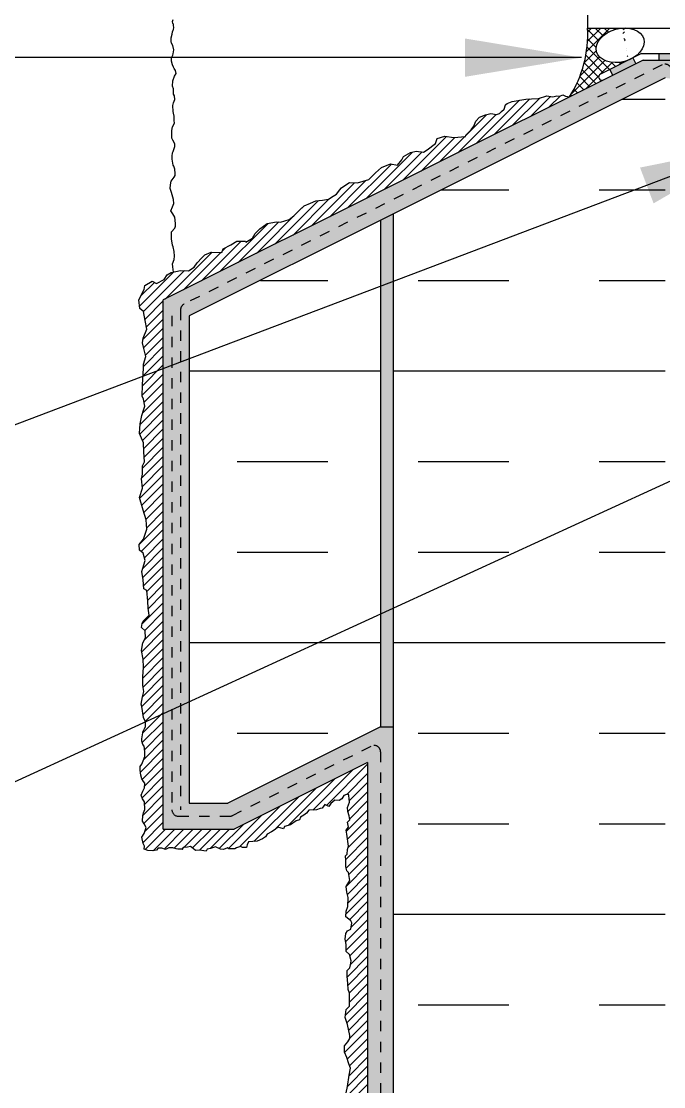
# Model space of a CAD drawing. Header units: inches. Extents: x 2782.2 to 2834.6, y 334.8 to 415.
# Drawn here: x 2799.04 to 2805.25, y 365.75 to 376.05 of the extents above; entities that cross this region are included whole.
import ezdxf

# ---------------------------------------------------------------- set-up
doc = ezdxf.new("R2010")
doc.units = ezdxf.units.IN
doc.header["$LTSCALE"] = 0.5
doc.header["$MEASUREMENT"] = 0
doc.linetypes.add('DASHED2', pattern=[0.375, 0.25, -0.125])
for name, color, linetype in [('HATCH', 12, 'CONTINUOUS'), ('LINE18', 9, 'CONTINUOUS'), ('line25', 2, 'CONTINUOUS'), ('LINE50', 5, 'CONTINUOUS'), ('LINE9', 9, 'CONTINUOUS'), ('TEXT', 4, 'CONTINUOUS')]:
    doc.layers.add(name, color=color, linetype=linetype)
doc.styles.add('DIM', font='romans.shx', dxfattribs={"width": 0.7})
doc.dimstyles.new('ext_12', dxfattribs={"dimscale": 12, "dimtxt": 0.09375, "dimasz": 0.09375, "dimexe": 0.09375, "dimexo": 0.0625, "dimgap": 0.0625, "dimtad": 1, "dimdec": 1, "dimzin": 3, "dimdsep": 46, "dimlunit": 4, "dimtxsty": 'DIM', "dimcen": 0.09, "dimdle": 0.09375, "dimclrt": 4, "dimadec": 0, "dimazin": 0, "dimtfac": 1, "dimtdec": 1, "dimtmove": 2, "dimatfit": 3, "dimfxl": 1, "dimfrac": 2, "dimtolj": 1, "dimtzin": 0, "dimarcsym": 0})
pattern_1 = [(0, (85.12762333892897, -147.0838724820486), (0, 2.625), []), (0, (85.12762333892897, -146.2088724820486), (0, 2.625), [0.875, -0.875]), (0, (85.12762333892897, -145.3338724820486), (0, 2.625), [0.875, -0.875])]

msp = doc.modelspace()

# ---------------------------------------------------------------- hatches: boundary and pattern name
at = {"layer": 'HATCH'}
h = msp.add_hatch(color=7, dxfattribs=at)
h.dxf.hatch_style = 1
h.paths.add_polyline_path([(2810.546798137371, 376.0454871979209), (2810.328048234991, 376.0454871758758), (2810.328048234991, 375.9829871003741), (2810.54679813737, 375.9829870026795, 1)])
h.paths.add_polyline_path([(2810.078048234991, 376.0454871003002), (2809.828048234991, 376.0454871003002), (2809.828048234991, 375.9829871003832), (2810.078048234991, 375.9829871003786)])
h.paths.add_polyline_path([(2809.578126248248, 376.0454871003002, 0.4142135623965369), (2809.515626248243, 375.9829871003002), (2809.515626248244, 375.9808581955934), (2809.515626248243, 375.8715749617355), (2809.578126248245, 375.8715749617355)])
h.paths.add_polyline_path([(2808.953148054103, 375.7341107857957), (2808.703148054103, 375.7341107857957), (2808.703148054103, 375.6716107857617), (2808.953148054103, 375.6716107857613)])
h.paths.add_polyline_path([(2808.453148054103, 375.7341107857957), (2808.203148054103, 375.7341107857957), (2808.203148054103, 375.6716107857625), (2808.453148054103, 375.671610785762)])
h.paths.add_polyline_path([(2807.953148054103, 375.7341107857957), (2807.703148054103, 375.7341107857957), (2807.703148054103, 375.6716107857632), (2807.953148054103, 375.6716107857628)])
h.paths.add_polyline_path([(2807.453148054103, 375.7341107857957), (2807.203148054103, 375.7341107857956), (2807.203148054103, 375.6716107857638), (2807.453148054103, 375.6716107857635)])
h.paths.add_polyline_path([(2806.953148054103, 375.7341107857956), (2806.703148054103, 375.7341107857956), (2806.703148054103, 375.6716107857645), (2806.953148054103, 375.6716107857642)])
h.paths.add_polyline_path([(2806.453148054103, 375.7341107857956), (2806.203148054103, 375.7341107857956), (2806.203148054103, 375.6716107857653), (2806.453148054103, 375.6716107857649)])
h.paths.add_polyline_path([(2805.953148054103, 375.7341107857956), (2805.703148054103, 375.7341107857956), (2805.703148054103, 375.671610785766), (2805.953148054103, 375.6716107857657)])
h.paths.add_polyline_path([(2805.453148054103, 375.7341107857956), (2805.203148054103, 375.7341107857956), (2805.203148054103, 375.6716107857667), (2805.453148054103, 375.6716107857663)])
edge = h.paths.add_edge_path()
edge.add_line((2804.981098903821, 375.6359762448992), (2804.953289563931, 375.6915949246803))
edge.add_ellipse((2804.831366506643, 375.813981567679), major_axis=(0.2280940251927188, 0.06169655003302232), ratio=0.6811287563632663, start_angle=-79.3965143778554, end_angle=-68.7247198823319, ccw=False)
edge.add_line((2804.914644061207, 375.6726259478888), (2804.729541256353, 375.5800745454617))
edge.add_line((2804.729541256353, 375.5800745454617), (2804.757492106071, 375.5241728460242))
edge.add_line((2804.757492106071, 375.5241728460242), (2804.981098903821, 375.6359762448992))
h.paths.add_polyline_path([(2809.203148054103, 375.7341107857957), (2809.453126248243, 375.7341107857957), (2809.453126248243, 375.6716107857957), (2809.203148054103, 375.6716107857957)])
h = msp.add_hatch(dxfattribs=at)
h.set_pattern_fill('ANSI37', color=256, scale=0.5)
h.set_pattern_definition([(45, (85.12762333892897, -147.0838724820486), (-0.04419417382415922, 0.04419417382415922), []), (135, (85.12762333892897, -147.0838724820486), (-0.04419417382415922, -0.04419417382415922), [])])
edge = h.paths.add_edge_path()
edge.add_ellipse((2804.831366506643, 375.813981567679), major_axis=(0.2280940251927188, 0.06169655003302232), ratio=0.6811287563632663, start_angle=70.67539716155972, end_angle=280.6034856221446, ccw=False)
edge.add_line((2804.867191639753, 375.981006341248), (2804.515626248241, 375.981006341248))
edge.add_arc((2803.405880383376, 375.9171861864066), 1.111579460384658, -32.753816658798996, 3.291386322241692, ccw=False)
edge.add_line((2804.340722016535, 375.3157878012562), (2804.668698167197, 375.4797758765872))
edge.add_arc((2804.654083533675, 375.5074071219743), 0.03125817068615812, 117.8751214006042, 297.87512140134095, ccw=False)
edge.add_line((2804.639468900152, 375.5350383673615), (2804.914644061206, 375.6726259478886))
h.paths.add_polyline_path([(2804.612132536623, 375.7297247772898), (2804.612242990609, 375.7295326608443), (2804.608366911827, 375.7376490604323)])
h = msp.add_hatch(dxfattribs=at)
h.set_pattern_fill('AR-SAND', color=256, scale=0.05)
h.set_pattern_definition([(37.50000000000001, (85.12762333892897, -147.0838724820486), (-0.003149667905480408, 0.09634118845065794), [0, -0.07600000000000001, 0, -0.085, 0, -0.08125]), (7.499999999999999, (85.12762333892897, -147.0838724820486), (0.08848883526338636, 0.141107303261487), [0, -0.041, 0, -0.0685, 0, -0.02625]), (327.5, (85.06612333892917, -147.0838724820486), (0.1557070930875748, 0.0002829526768482471), [0, -0.025, 0, -0.09000000000000001, 0, -0.1175]), (317.5, (85.06612333892917, -147.0838724820486), (0.1503063302286147, 0.04388377824671247), [0, -0.0125, 0, -0.059, 0, -0.0675])])
h.paths.add_polyline_path([(2802.640659898565, 369.2280177533563), (2802.51566245313, 369.2280177533563), (2801.040657164291, 368.4905151089368), (2800.665657164291, 368.4905151089368), (2800.665657164291, 373.1987468779463), (2802.640659898565, 374.1862482450832), (2805.265659898565, 375.4987482450832), (2805.390659898564, 375.4829871003), (2805.390659898564, 375.6716107857665), (2805.052367985557, 375.6716107857669), (2800.415657164291, 373.3532553751338), (2800.415657164291, 368.2405151089368), (2801.099674158665, 368.2405151089368), (2802.390662633067, 368.8860093461374), (2802.390662633067, 357.7532429870645), (2802.640659898565, 357.7532429870645)])
h.paths.add_polyline_path([(2802.640659898565, 374.1862482450832), (2802.515657164291, 374.1237468779465), (2802.51566245313, 369.2280177533563), (2802.640659898565, 369.2280177533563)], flags=17)
h = msp.add_hatch(dxfattribs=at)
h.set_pattern_fill('INSUL', color=256, scale=7)
h.set_pattern_definition(pattern_1)
h.paths.add_polyline_path([(2805.265659898565, 375.4987482450832), (2802.640659898565, 374.1862482450832), (2802.640659898565, 357.7532429870645), (2803.078159898565, 357.7532429870645), (2803.078159898565, 358.2532429870645), (2804.578159898565, 358.2532429870645), (2804.578159898565, 357.7532429870645), (2805.265659898565, 357.7532429870645)])
h.paths.add_polyline_path([(2813.890659898564, 374.1079871003004), (2811.265659898564, 374.1079871003004), (2811.265659898565, 357.7532429870645), (2811.953159898565, 357.7532429870645), (2811.953159898565, 358.2532429870645), (2813.453159898565, 358.2532429870645), (2813.453159898565, 357.7532429870645), (2813.890659898565, 357.7532429870645)])
h = msp.add_hatch(dxfattribs=at)
h.set_pattern_fill('ANSI31', color=256, scale=0.5)
h.set_pattern_definition([(45, (85.12762333892897, -147.0838724820486), (-0.04419417382415922, 0.04419417382415922), [])])
h.paths.add_polyline_path([(2803.97511694726, 375.2952186183173), (2803.919697335383, 375.2950636249301), (2803.788415312118, 375.2723615712778), (2803.737991018203, 375.2512907369196), (2803.721543103542, 375.237833866605), (2803.70958036128, 375.1974618779419), (2803.66690596032, 375.1547899709725), (2803.636311132773, 375.1451285329364), (2803.582480162112, 375.1541002390526), (2803.528649876211, 375.1406426798784), (2803.471828562365, 375.11970961742), (2803.435941020338, 375.0823279678424), (2803.416502762491, 375.0329849619226), (2803.389586934782, 374.9970988263173), (2803.340242506039, 374.9462609952844), (2803.337252162853, 374.9342989500827), (2803.222114021188, 374.922336904881), (2803.136882050419, 374.9357937751957), (2803.062117307938, 374.9118703736518), (2803.047164222491, 374.864022192845), (2802.966418793639, 374.8027171417235), (2802.931158490989, 374.7827953250097), (2802.860879605667, 374.7917670311259), (2802.805553805794, 374.7768146468387), (2802.736770434445, 374.7409285112336), (2802.720321835024, 374.706537889601), (2802.679949120598, 374.657194883681), (2802.612660578463, 374.6676614149102), (2802.52593377848, 374.6317752793051), (2802.466122121448, 374.5809367594128), (2802.390659898565, 374.5036809371829), (2802.390659898565, 374.5128778731216), (2802.292667836723, 374.4837462615454), (2802.216407580271, 374.4882321146036), (2802.17824115981, 374.4653447577463), (2802.137868445384, 374.4369348142849), (2802.118429502778, 374.414506237854), (2802.092485184484, 374.3755915852332), (2802.057122331773, 374.3546960118455), (2802.012263075429, 374.3262867572433), (2801.955442446343, 374.3173150511271), (2801.888153904207, 374.3113343729561), (2801.837313961491, 374.2889051076654), (2801.776006790487, 374.2619906781769), (2801.722175819827, 374.2111528471436), (2801.67582173427, 374.1677905193952), (2801.630963162685, 374.1304095586769), (2801.548721535102, 374.104989954301), (2801.509844334649, 374.1094758073592), (2801.418630992748, 374.0915330839863), (2801.349110820559, 374.0402323393699), (2801.304252248975, 373.9953751865083), (2801.277336421265, 373.9505180336465), (2801.213038907075, 373.9116415589557), (2801.208553049916, 373.9206132650719), (2801.127806936305, 373.9221080901849), (2801.067995279273, 373.8847271294668), (2800.994726050766, 373.8473461687487), (2800.979772965318, 373.8129548582566), (2800.879587909101, 373.8159458862016), (2800.816785908883, 373.7905262818257), (2800.788375251959, 373.760621513251), (2800.742021166403, 373.7112785073313), (2800.71361050948, 373.6694116935552), (2800.659779538819, 373.6350210719226), (2800.582024453153, 373.6395069249805), (2800.490175654767, 373.617912557403), (2800.454288797499, 373.5954839809721), (2800.42288779739, 373.5521216532235), (2800.351113398096, 373.5132458673921), (2800.307749655725, 373.5341789298506), (2800.237470770404, 373.4923121160745), (2800.231490084032, 373.4534356413836), (2800.180649456558, 373.354749629544), (2800.188126341661, 373.2725108271046), (2800.225508712901, 373.2411105445575), (2800.241956627562, 373.1558814030326), (2800.255414199038, 373.0706522615075), (2800.221022855742, 372.9839282948695), (2800.215041484611, 372.9390711420077), (2800.227003542114, 372.8837467690572), (2800.24644248472, 372.8059938196758), (2800.225508712901, 372.7342222373251), (2800.224013198928, 372.693850248662), (2800.213638413124, 372.5344950030184), (2800.210648069938, 372.4223514320043), (2800.225601155385, 372.393941488543), (2800.237563212888, 372.3281505843632), (2800.224105641413, 372.2892747985321), (2800.209152555965, 372.2369407646671), (2800.192704641304, 372.1576929901727), (2800.1852277562, 372.0619973174186), (2800.224105641413, 371.9737771479485), (2800.228591498571, 371.8855576673379), (2800.233141723089, 371.7904179041997), (2800.213702780483, 371.7500459155364), (2800.215198294456, 371.6707981410419), (2800.20622589538, 371.6259409881803), (2800.215198294456, 371.5347304796247), (2800.18529212356, 371.4435206599286), (2800.219684151614, 371.3209105576854), (2800.251085151723, 371.2297007379892), (2800.255571008882, 371.1384902294338), (2800.22269846137, 371.0419879022062), (2800.182325746944, 370.9896538683412), (2800.186811604103, 370.9358250093634), (2800.221202947398, 370.9059202407888), (2800.23914706079, 370.8371389975235), (2800.227184318529, 370.7952721837474), (2800.209240889895, 370.7309761046807), (2800.221202947398, 370.6502328162138), (2800.227184318529, 370.5620133356032), (2800.257090489424, 370.547060951316), (2800.266062203741, 370.4423935724457), (2800.269052546927, 370.3751078431529), (2800.279519775217, 370.3078214250007), (2800.221255673852, 370.2516593988995), (2800.212955708256, 370.2282567751369), (2800.203621071592, 370.1882519485868), (2800.239199102486, 370.1574592401179), (2800.242189445671, 370.0886779968527), (2800.216769131934, 370.0408298160459), (2800.206302588404, 369.9675627197224), (2800.219760159879, 369.8823335781975), (2800.22574153101, 369.8045813176756), (2800.216769131934, 369.711875984007), (2800.216769131934, 369.6296371815675), (2800.227236360223, 369.5698269555591), (2800.213778788748, 369.5189891245262), (2800.201816731245, 369.4487123672885), (2800.207797417617, 369.4262837908576), (2800.225825756385, 369.318742490157), (2800.242060710952, 369.2786350235416), (2800.246114869431, 369.2137728975484), (2800.229693276036, 369.2074785927235), (2800.218233831745, 369.1797850631409), (2800.21632403849, 369.1702360927646), (2800.207728941703, 369.1129395150682), (2800.207728941703, 369.0919306780651), (2800.219189070752, 369.0575531447629), (2800.229693276036, 369.042274241073), (2800.234468101553, 369.0212654040698), (2800.241381429928, 368.9538697628824), (2800.221098864008, 368.9018977634888), (2800.206774387455, 368.8684749894525), (2800.190539432888, 368.8465113931835), (2800.190539432888, 368.811178411756), (2800.200089768682, 368.76247673403), (2800.20866774649, 368.7265286010698), (2800.225857255306, 368.6997905196127), (2800.238271938603, 368.6835561677975), (2800.235406906341, 368.6405844233849), (2800.219172636533, 368.6071616493485), (2800.201983127718, 368.5689637012644), (2800.214397811015, 368.5336307198371), (2800.234451667334, 368.5030729124572), (2800.236362145348, 368.4295426718055), (2800.223947462051, 368.3989841755662), (2800.216307604271, 368.3712913348432), (2800.215364690928, 368.3164670738892), (2800.229689167481, 368.2916385109635), (2800.24878915431, 368.2572602888018), (2800.231599645495, 368.1970994333084), (2800.209635311162, 368.1646314185376), (2800.22204999446, 368.1035151149189), (2800.234464677757, 368.075822274196), (2800.230644406488, 368.0481287446133), (2800.265023424118, 368.0357148075803), (2800.312771679294, 368.0299848742669), (2800.34906049018, 368.0366695668462), (2800.366249998995, 368.056722955724), (2800.400629016625, 368.056722955724), (2800.436917827511, 368.0423995001596), (2800.468432497638, 368.0614981297718), (2800.507585656027, 368.0614981297718), (2800.541010119409, 368.0490835038792), (2800.55628915021, 368.0462192260819), (2800.59830802562, 368.0462192260819), (2800.607857676655, 368.0634076483033), (2800.648921313058, 368.0672273742258), (2800.679779299166, 368.0720108145873), (2800.703653426753, 368.0548217035065), (2800.726572315334, 368.0357230738942), (2800.766681397489, 368.0385873516915), (2800.830664607232, 368.0290383813152), (2800.841168812515, 368.046227492396), (2800.871728243636, 368.0538669442409), (2800.921386292066, 368.0691458479306), (2800.968179992994, 368.0471822516616), (2800.998267625063, 368.0452527562048), (2801.035511674956, 368.0614871080198), (2801.048880912502, 368.0519374487839), (2801.106179503472, 368.0519374487839), (2801.124323566535, 368.060532348754), (2801.16061306218, 368.0729462857872), (2801.17971236425, 368.0624418672857), (2801.218866207398, 368.0643520746765), (2801.231560372592, 368.1172459786151), (2801.279984384879, 368.1216479635133), (2801.322957814537, 368.1235581709044), (2801.374831058802, 368.1475291037538), (2801.403480011908, 368.1675824926318), (2801.418759727468, 368.1933658148231), (2801.459823363871, 368.2143746518265), (2801.49802265277, 368.2372930073612), (2801.521896780358, 368.2583018443644), (2801.576329654307, 368.2449324592061), (2801.587789783357, 368.2659412962095), (2801.646042928575, 368.2831304072903), (2801.700816127819, 368.3215260580506), (2801.731375558939, 368.3301209580208), (2801.742835003229, 368.355904280212), (2801.774348988597, 368.3750029098245), (2801.800133594199, 368.3941015394367), (2801.821142689525, 368.4237045875506), (2801.897540582566, 368.4256147949417), (2801.95808688054, 368.4523566155036), (2801.97709863906, 368.4772172600184), (2802.015297243201, 368.4609829082034), (2802.035351784279, 368.4877209896607), (2802.074505627426, 368.5201890044312), (2802.115569263829, 368.5182794858998), (2802.141353184673, 368.5335583895895), (2802.16140772575, 368.5650716450945), (2802.201516807905, 368.5822600673158), (2802.210111219933, 368.5641161969692), (2802.213930806444, 368.5001356155532), (2802.196741982388, 368.4504784897018), (2802.197696536636, 368.4122812304771), (2802.212976252195, 368.3683540379392), (2802.219660870968, 368.3311115379803), (2802.19578674338, 368.3072377343204), (2802.206291633423, 368.2585360565942), (2802.18432729909, 368.2317972862776), (2802.189102124607, 368.1907350603962), (2802.206291633423, 368.0751871457377), (2802.19578674338, 368.044629338358), (2802.192946362447, 367.9980672582361), (2802.177667331646, 367.9827876656867), (2802.179577124902, 367.9369509546171), (2802.178621885895, 367.8777448583893), (2802.189126775937, 367.8385921510395), (2802.206316284752, 367.8214030399587), (2802.219685522298, 367.7440530733844), (2802.183396711412, 367.686756495688), (2802.189126775937, 367.6313701253827), (2802.202496013482, 367.5788487217341), (2802.200586220227, 367.4938586144552), (2802.181486918157, 367.4470671441198), (2802.180526201077, 367.3930522930772), (2802.225291375321, 367.3575494995359), (2802.23686886828, 367.336711163506), (2802.227319217245, 367.2746401006215), (2802.196760470884, 367.2584057488065), (2802.180526201077, 367.2316676673494), (2802.172886343296, 367.1762812970438), (2802.18339054858, 367.1266241711925), (2802.184345787587, 367.0578684157286), (2802.215859772955, 367.0292201268804), (2802.230184249508, 366.969059271387), (2802.224430670339, 366.9073614050606), (2802.191061220521, 366.873991838496), (2802.193926252784, 366.8195609163157), (2802.200610871556, 366.7479401941954), (2802.203475903819, 366.6915990646243), (2802.214935348109, 366.6543558758059), (2802.214935348109, 366.5865555684674), (2802.213980109102, 366.5292589907712), (2802.183421362741, 366.4996559426571), (2802.172362502551, 366.421001965051), (2802.195772363439, 366.3535295548342), (2802.223480148482, 366.2264019683641), (2802.199880233549, 366.1859472601928), (2802.168208753577, 366.1460140750304), (2802.165454652297, 366.0868038456457), (2802.188864513184, 366.0344780780948), (2802.209519588032, 365.9725137884326), (2802.224667145077, 365.9312042619912), (2802.210896638672, 365.8623548216354), (2802.197126132268, 365.753572884977), (2802.183356310622, 365.6943626555923), (2802.194372030987, 365.6144969741271), (2802.20263433483, 365.567679327131), (2802.213650739954, 365.4891913646642), (2802.213650739954, 365.4079493419198), (2802.208142537392, 365.3583776346462), (2802.188864513184, 365.3101829575113), (2802.17647105742, 365.2702504612085), (2802.173716956139, 365.2248098443512), (2802.173706684752, 365.1551082847951), (2802.181968303836, 365.1124217282151), (2802.179214887314, 365.0807507238848), (2802.187476506398, 365.0504567496934), (2802.197115860881, 365.0298019864725), (2802.220525721768, 365.0063931629744), (2802.22603392433, 364.9554451144217), (2802.215017519206, 364.9072504372868), (2802.216394569847, 364.859055760152), (2802.228011877902, 364.77967490941), (2802.199944600909, 364.7110666962433), (2802.202698017431, 364.6614949889698), (2802.179288841302, 364.6188084323896), (2802.179288841302, 364.5568441427275), (2802.206829169352, 364.4783561802605), (2802.227484928958, 364.4342925935417), (2802.246763637925, 364.3764587054361), (2802.191682297066, 364.3062322349418), (2802.183419993223, 364.247022005557), (2802.176534740021, 364.1740414747853), (2802.205452118711, 364.1341089784825), (2802.209583270633, 364.0914224219023), (2802.198578506414, 364.0494040590364), (2802.176545696167, 364.0136026531496), (2802.175168645527, 363.9722924378486), (2802.210971962179, 363.9309829114072), (2802.2137253787, 363.8690186217449), (2802.191693253212, 363.8222009747488), (2802.176545696167, 363.7478441026979), (2802.198578506414, 363.7092879476743), (2802.206840810257, 363.6555858388442), (2802.199955557055, 363.5826053080726), (2802.190316202572, 363.5426728117697), (2802.202709658336, 363.4696922809981), (2802.221987682543, 363.4407753369453), (2802.222039039479, 363.3622226216855), (2802.197697221395, 363.3268186877297), (2802.18663356789, 363.2903077565589), (2802.165611462141, 363.2626479810919), (2802.193271623041, 363.1973709660986), (2802.202123504508, 363.1531151875795), (2802.206549102862, 363.1044341756383), (2802.213187158012, 363.0502216219193), (2802.205442532083, 362.9949020709853), (2802.196591335376, 362.9561785231035), (2802.196589281099, 362.9135966731672), (2802.184419056815, 362.8903628199819), (2802.197695851877, 362.8549581971667), (2802.235926884857, 362.8167283271575), (2802.214292359272, 362.7575961732842), (2802.187738084391, 362.7321490145283), (2802.194376824301, 362.708915161343), (2802.197695851877, 362.666871999535), (2802.181099344481, 362.6325743739347), (2802.182205915259, 362.5849996703491), (2802.194376824301, 362.5540209698154), (2802.207653619362, 362.5230415804223), (2802.219814941776, 362.4672694487975), (2802.226452996927, 362.4318648259821), (2802.215389343422, 362.3876090474631), (2802.188835068541, 362.3477791912257), (2802.188835068541, 362.2946729458623), (2802.20985717429, 362.272544712173), (2802.206537461956, 362.2116936194613), (2802.196579694471, 362.1685441492978), (2802.188835068541, 362.1386717571198), (2802.193260666895, 362.0656505836376), (2802.202111863602, 362.0025861853554), (2802.218708370998, 361.990416104585), (2802.218708370998, 361.9007989280507), (2802.191047525338, 361.8598620745983), (2802.193939429857, 361.7944203205892), (2802.186689033381, 361.7617939697292), (2802.208049301042, 361.7141445461075), (2802.219882048172, 361.6954106463804), (2802.206604568352, 361.6400910954464), (2802.206604568352, 361.6290273230315), (2802.193327773291, 361.613537628335), (2802.190008745716, 361.5770266971642), (2802.188902174938, 361.5482606133417), (2802.187795604159, 361.5117503710304), (2802.182263435027, 361.4896221373411), (2802.190008745716, 361.4442600504664), (2802.20107239922, 361.3911538051031), (2802.20771113913, 361.3513239488656), (2802.217668906616, 361.3137067093393), (2802.231151980588, 361.2912352932183), (2802.222094504969, 361.2019612991158), (2802.215456449819, 361.1698762902267), (2802.209924280687, 361.152173978819), (2802.204392111555, 361.1267268200632), (2802.204392111555, 361.0825458566818), (2802.185582462603, 361.0348970268179), (2802.190008745716, 360.9873223232321), (2802.187795604159, 360.9519177004169), (2802.191114631735, 360.9143004608906), (2802.203285540777, 360.8811091436459), (2802.20771113913, 360.8390659818379), (2802.205556202101, 360.7982662114258), (2802.208875229677, 360.7683938192477), (2802.217026258705, 360.7227501880964), (2802.202236489767, 360.6876277984173), (2802.191172836262, 360.6433720198982), (2802.184534096352, 360.6123933193647), (2802.184534096352, 360.5780950049049), (2802.198917462191, 360.5548611517195), (2802.214407398808, 360.5327336068898), (2802.209981800455, 360.5050738314229), (2802.208875229677, 360.4729881336742), (2802.208875229677, 360.4541802027705), (2802.191684970755, 360.4083420887998), (2802.195598434615, 360.3877968794216), (2802.195598434615, 360.3324773284876), (2802.194491863837, 360.271626235776), (2802.181215068777, 360.2129870709159), (2802.213504138769, 360.1668617792878), (2802.221419087437, 360.0863017689122), (2802.198991416179, 360.0674165927085), (2802.195672388603, 360.0452883590193), (2802.191246790249, 360.0054585027819), (2802.205825296968, 359.9726572982705), (2802.198991416179, 359.9125217123215), (2802.183501479562, 359.8726918560841), (2802.18460805034, 359.826223460854), (2802.203417699292, 359.7819683711944), (2802.216694494353, 359.7410322066015), (2802.217801065131, 359.6934575030157), (2802.220013521928, 359.6171167156076), (2802.213450790283, 359.5934406146238), (2802.202387136778, 359.5613556057346), (2802.189109656958, 359.5281635996304), (2802.191322798515, 359.4883337433931), (2802.216882767073, 359.4499955260353), (2802.205706164354, 359.3843331805178), (2802.192429369293, 359.3489285577025), (2802.193535255312, 359.3079923931096), (2802.203493022797, 359.2725877702944), (2802.21566393184, 359.2228004499976), (2802.217877073396, 359.1475659709449), (2802.223472925128, 359.1249658684987), (2802.186960882761, 359.0818163983352), (2802.180322142851, 359.0530503145126), (2802.181428713629, 359.0176463805569), (2802.201344248601, 358.9844543744527), (2802.213607737065, 358.9371561121087), (2802.202450819379, 358.9036883536224), (2802.202450819379, 358.8572199583922), (2802.207982988511, 358.7996877907471), (2802.201358628543, 358.7661499771744), (2802.199145486986, 358.7451280518407), (2802.189187719501, 358.7174689652332), (2802.18254966435, 358.6743194950697), (2802.183655550369, 358.6212132497063), (2802.201358628543, 358.5802763962539), (2802.21684856516, 358.5537236180018), (2802.215741994382, 358.4928718364307), (2802.212422966807, 358.4320207437191), (2802.198039600967, 358.3966161209037), (2802.17704762462, 358.3751299042677), (2802.17704762462, 358.3452575120895), (2802.182579108993, 358.2921505778667), (2802.208027497855, 358.2456828714961), (2802.22572989127, 358.2069586347546), (2802.215772123785, 358.1516397726802), (2802.196963159592, 358.1118099164427), (2802.19806904561, 358.0520644432272), (2802.202495328723, 358.0144472037007), (2802.215772123785, 357.9491708775669), (2802.209133383874, 357.9082340241145), (2802.19143099046, 357.8429576979807), (2802.190324419681, 357.8075530751655), (2802.203162633067, 357.7532429870645), (2802.390662633067, 357.7532429870645), (2802.390662633067, 368.8860093461374), (2801.099674158666, 368.2405151089368), (2800.415657164291, 368.2405151089368), (2800.415657164291, 373.3532553751338), (2804.340722016535, 375.3157878012562), (2804.304027307343, 375.322811574413), (2804.275837142865, 375.3369063286236), (2804.247647663147, 375.3238958392644), (2804.217289551214, 375.324980104116), (2804.179341568921, 375.3173902501549), (2804.120793292511, 375.324980104116), (2804.042729380471, 375.3000427013893)])
h = msp.add_hatch(dxfattribs=at)
h.set_pattern_fill('INSUL', color=256, scale=7)
h.set_pattern_definition(pattern_1)
h.paths.add_polyline_path([(2802.515657164291, 374.1237468779465), (2800.665657164291, 373.1987468779463), (2800.665657164291, 368.4905151089368), (2801.040657164291, 368.4905151089368), (2802.51566245313, 369.2280177533563)])

# ---------------------------------------------------------------- linework, layer by layer
msp.add_lwpolyline([(2800.514034370384, 373.6235219271935), (2800.506380744925, 373.6738954662485), (2800.503367110034, 373.7020195874715), (2800.519437716526, 373.745209193642), (2800.523455594534, 373.7763467762392), (2800.5214471083, 373.8215450530053), (2800.510398622933, 373.86774812055), (2800.503367110034, 373.8818106366424), (2800.493323773323, 373.9430801000964), (2800.494328016441, 373.9742167717318), (2800.496336502675, 374.0113803661156), (2800.527473472542, 374.0475391697209), (2800.533499836784, 374.0676276976), (2800.534504079901, 374.0937422372656), (2800.528477715659, 374.1550117007197), (2800.507384988042, 374.1861483723551), (2800.489305895316, 374.2132677027994), (2800.50534571347, 374.2518651509326), (2800.518403590611, 374.2850104931637), (2800.51538995572, 374.3251875489218), (2800.494297228103, 374.3924830241624), (2800.481240256502, 374.4296466185463), (2800.48525813451, 374.4658054221516), (2800.490280255635, 374.4999555551611), (2800.519407833728, 374.5401326109193), (2800.530456319095, 374.5562028866455), (2800.530456319095, 374.5742827439288), (2800.527442684205, 374.6174723500994), (2800.516394198838, 374.6476051419179), (2800.510367834595, 374.655640735262), (2800.501351379485, 374.7126223018936), (2800.501351379485, 374.7417503029335), (2800.505369257493, 374.7748956451645), (2800.509387135501, 374.7889572502951), (2800.527466228227, 374.8371698993971), (2800.527466228227, 374.8612757684673), (2800.508381986845, 374.8984393628511), (2800.499342893251, 374.9165183091728), (2800.498338650134, 374.9637261674962), (2800.497333501477, 374.9918502887192), (2800.503360771259, 375.0270043015457), (2800.522444107102, 375.0601505547385), (2800.521439863985, 375.0872698851829), (2800.520435620868, 375.1284508207578), (2800.514409256626, 375.1585836125764), (2800.509387135501, 375.1746538883026), (2800.508381986845, 375.2319060105655), (2800.514409256626, 375.2570157594525), (2800.528470471344, 375.2901620126453), (2800.525457741993, 375.3253160254718), (2800.515413499743, 375.3433958827553), (2800.515413499743, 375.3825681477347), (2800.514355829805, 375.3930387417598), (2800.504312493095, 375.4191532814256), (2800.506320979329, 375.469374601123), (2800.523395828938, 375.5145728778891), (2800.541474921665, 375.5416922083335), (2800.533440071188, 375.5698163295565), (2800.520383099587, 375.5909087372524), (2800.514355829805, 375.6039664625662), (2800.504312493095, 375.6250588702621), (2800.496276737079, 375.6602137940504), (2800.496276737079, 375.6913504656859), (2800.508329465563, 375.7174650053515), (2800.511343100454, 375.7315275214439), (2800.516365221579, 375.7696949956447), (2800.50933461422, 375.8118807219983), (2800.495272493962, 375.8359865910685), (2800.491254615954, 375.8510529869777), (2800.490252183916, 375.8846784060358), (2800.501300669283, 375.9208381206028), (2800.503309155517, 375.944943989673), (2800.510339762876, 375.9610142653992), (2800.514357640884, 375.9680450679645), (2800.517371275775, 375.9851201344693), (2800.514357640884, 376.006213453127), (2800.514357640884, 376.0172615968834), (2800.507327033525, 376.0242923994487), (2800.504313398634, 376.0423722567322), (2800.511344911533, 376.0624607846112)], dxfattribs=at)
msp.add_arc((2803.405880383376, 375.9171861864065), 1.111579460384705, 327.2461833411994, 3.291386322247246, dxfattribs=at)
at = {"layer": 'LINE18'}
msp.add_lwpolyline([(2804.515626248241, 376.6060063412525), (2804.515626248241, 375.9810063412506), (2805.580626248242, 375.9810063412507), (2805.580626248242, 376.2226544869078, -1.000000000003211)], format="xyb", dxfattribs=at)
at = {"layer": 'line25', "color": 12}
msp.add_ellipse((2804.831366506643, 375.813981567679), major_axis=(0.2280940251927186, 0.06169655003302227), ratio=0.6811287563632663, start_param=-1.570796326794897, end_param=4.71238898038469, dxfattribs=at)
at = {"layer": 'LINE50', "linetype": 'DASHED2', "ltscale": 0.5}
for p, q in [((2805.237709048847, 375.624527068818), (2800.616873014572, 373.3141090516807)), ((2800.582323864291, 373.2582073522432), (2800.582323864291, 368.4280151089368)), ((2800.498990564291, 373.1987468779463), (2800.498990564291, 368.4280151089368)), ((2801.083362262603, 368.3721134094993), (2802.425210416097, 369.0430374862462)), ((2802.515661265816, 368.9871357868087), (2802.515661265816, 357.7532429870644)), ((2800.561490564291, 368.3655151089368), (2801.055411412884, 368.3655151089368))]:
    msp.add_line(p, q, dxfattribs=at)
at = {"layer": 'LINE50'}
msp.add_line((2802.640659898565, 357.7532429870645), (2802.640659898565, 374.1862482450832), dxfattribs=at)
msp.add_lwpolyline([(2805.265659898565, 375.4987482450832), (2802.640659898565, 374.1862482450832)], dxfattribs=at)
at = {"layer": 'LINE50', "linetype": 'DASHED2', "ltscale": 0.5}
for centre, radius, start, end in [((2805.265659898566, 375.5686253693805), 0.0625, 1.042204158021965e-10, 116.5650511770663), ((2800.644823864291, 373.2582073522432), 0.06250000000003604, 116.5650511770663, 180), ((2802.453161265816, 368.9871357868087), 0.06250000000003604, 0, 116.5650511770663), ((2800.561490564291, 368.4280151089368), 0.0625, 180, 270), ((2801.055411412884, 368.4280151089368), 0.0625, 270, 296.5650511770663)]:
    msp.add_arc(centre, radius, start, end, dxfattribs=at)
at = {"layer": 'LINE9', "ltscale": 0.5}
for p, q in [((2805.03761373702, 375.7341107857956), (2809.453126248243, 375.7341107857957)), ((2805.052367985557, 375.6716107857669), (2809.453148054103, 375.6716107857607))]:
    msp.add_line(p, q, dxfattribs=at)
at = {"layer": 'LINE9'}
for p, q in [((2805.203148054103, 375.7341107857957), (2805.203148054103, 375.6716107857957)), ((2804.953148054103, 375.6918779443367), (2804.981098903821, 375.6359762448992)), ((2804.729541256353, 375.5800745454618), (2804.757492106071, 375.5241728460243)), ((2802.640659898565, 374.1862482450832), (2800.665657164291, 373.1987468779463)), ((2802.515657164291, 374.1237468779465), (2802.51566245313, 369.2280177533563)), ((2800.415657164291, 368.2405151089368), (2800.415657164291, 373.3532553751338)), ((2800.665657164291, 373.1987468779463), (2800.665657164291, 368.4905151089368)), ((2802.51566245313, 369.2280177533563), (2802.640659898565, 369.2280177533563)), ((2802.390662633067, 368.8860093461374), (2802.390662633067, 357.7532429870644)), ((2800.665657164291, 368.4905151089368), (2801.040657164291, 368.4905151089368)), ((2800.415657164291, 368.2405151089368), (2801.099674158666, 368.2405151089368))]:
    msp.add_line(p, q, dxfattribs=at)
for points in [[(2805.03761373702, 375.7341107857956), (2804.639468900152, 375.5350383673615)], [(2805.052367985557, 375.6716107857669), (2800.415657164291, 373.3532553751338)], [(2802.183356310622, 365.6943626555923), (2802.197126132268, 365.753572884977), (2802.210896638672, 365.8623548216354), (2802.224667145077, 365.9312042619912), (2802.209519588032, 365.9725137884326), (2802.188864513184, 366.0344780780948), (2802.165454652297, 366.0868038456457), (2802.168208753577, 366.1460140750304), (2802.199880233549, 366.1859472601928), (2802.219158942515, 366.2189946058021), (2802.219181539567, 366.2461246483143), (2802.195772363439, 366.3535295548342), (2802.172362502551, 366.421001965051), (2802.183421362741, 366.4996559426571), (2802.213980109102, 366.5292589907712), (2802.214935348109, 366.5865555684674), (2802.214935348109, 366.6543558758059), (2802.203475903819, 366.6915990646243), (2802.200610871556, 366.7479401941954), (2802.193926252784, 366.8195609163157), (2802.191061220521, 366.873991838496), (2802.216845141365, 366.8997758495469), (2802.2263947924, 366.9284234495357), (2802.230184249508, 366.969059271387), (2802.215859772955, 367.0292201268804), (2802.184345787587, 367.0578684157286), (2802.18339054858, 367.1266241711925), (2802.172886343296, 367.1762812970438), (2802.180526201077, 367.2316676673494), (2802.196760470884, 367.2584057488065), (2802.227319217245, 367.2746401006215), (2802.23686886828, 367.336711163506), (2802.227319217245, 367.3538995857274), (2802.208219915175, 367.3710886968082), (2802.180526201077, 367.3930522930772), (2802.181486918157, 367.4470671441198), (2802.200586220227, 367.4938586144552), (2802.202496013482, 367.5788487217341), (2802.189126775937, 367.6313701253827), (2802.183396711412, 367.686756495688), (2802.219685522298, 367.7440530733844), (2802.206316284752, 367.8214030399587), (2802.189126775937, 367.8385921510395), (2802.178621885895, 367.8777448583893), (2802.179577124902, 367.9369509546171), (2802.177667331646, 367.9827876656867), (2802.192946362447, 367.9980672582361), (2802.19578674338, 368.044629338358), (2802.206291633423, 368.0751871457377), (2802.189102124607, 368.1907350603962), (2802.18432729909, 368.2317972862776), (2802.206291633423, 368.2585360565942), (2802.19578674338, 368.3072377343204), (2802.219660870968, 368.3311115379803), (2802.212976252195, 368.3683540379392), (2802.197696536636, 368.4122812304771), (2802.196741982388, 368.4504784897018), (2802.213930806444, 368.5001356155532), (2802.210111219933, 368.5641161969692), (2802.201516807905, 368.5822600673158), (2802.16140772575, 368.5650716450945), (2802.141353184673, 368.5335583895895), (2802.115569263829, 368.5182794858998), (2802.074505627426, 368.5201890044312), (2802.035351784279, 368.4877209896607), (2802.015297243201, 368.4609829082034), (2801.97709863906, 368.4772172600184), (2801.952269272465, 368.4447492452479), (2801.932214731387, 368.4409295193253), (2801.897540582566, 368.4256147949417), (2801.821142689525, 368.4237045875506), (2801.800133594199, 368.3941015394367), (2801.774348988597, 368.3750029098245), (2801.742835003229, 368.355904280212), (2801.731375558939, 368.3301209580208), (2801.700816127819, 368.3215260580506), (2801.646042928575, 368.2831304072903), (2801.587789783357, 368.2659412962095), (2801.576329654307, 368.2449324592061), (2801.521896780358, 368.2583018443644), (2801.49802265277, 368.2372930073612), (2801.459823363871, 368.2143746518265), (2801.418759727468, 368.1933658148231), (2801.403480011908, 368.1675824926318), (2801.374831058802, 368.1475291037538), (2801.322957814537, 368.1235581709044), (2801.279984384879, 368.1216479635133), (2801.237965509468, 368.117828237591), (2801.224595587164, 368.0882251894769), (2801.218866207398, 368.0643520746765), (2801.17971236425, 368.0624418672857), (2801.16061306218, 368.0729462857872), (2801.124323566535, 368.060532348754), (2801.106179503472, 368.0519374487839), (2801.048880912502, 368.0519374487839), (2801.035511674956, 368.0614871080198), (2800.998267625063, 368.0452527562048), (2800.968179992994, 368.0471822516616), (2800.921386292066, 368.0691458479306), (2800.871728243636, 368.0538669442409), (2800.841168812515, 368.046227492396), (2800.830664607232, 368.0290383813152), (2800.766681397489, 368.0385873516915), (2800.726572315334, 368.0357230738942), (2800.703653426753, 368.0548217035065), (2800.679779299166, 368.0720108145873), (2800.648921313058, 368.0672273742258), (2800.607857676655, 368.0634076483033), (2800.59830802562, 368.0462192260819), (2800.55628915021, 368.0462192260819), (2800.541010119409, 368.0490835038792), (2800.507585656027, 368.0614981297718), (2800.468432497638, 368.0614981297718), (2800.436917827511, 368.0423995001596), (2800.400629016625, 368.056722955724), (2800.366249998995, 368.056722955724), (2800.34906049018, 368.0366695668462), (2800.312771679294, 368.0299848742669), (2800.265023424118, 368.0357148075803), (2800.230644406488, 368.0481287446133), (2800.234464677757, 368.075822274196), (2800.22204999446, 368.1035151149189), (2800.209635311162, 368.1646314185376), (2800.231599645495, 368.1970994333084), (2800.24878915431, 368.2572602888018), (2800.229689167481, 368.2916385109635), (2800.215364690928, 368.3164670738892), (2800.216307604271, 368.3712913348432), (2800.223947462051, 368.3989841755662), (2800.236362145348, 368.4295426718055), (2800.234451667334, 368.5030729124572), (2800.214397811015, 368.5336307198371), (2800.201983127718, 368.5689637012644), (2800.219172636533, 368.6071616493485), (2800.235406906341, 368.6405844233849), (2800.238271938603, 368.6835561677975), (2800.225857255306, 368.6997905196127), (2800.20866774649, 368.7265286010698), (2800.200089768682, 368.76247673403), (2800.190539432888, 368.811178411756), (2800.190539432888, 368.8465113931835), (2800.206774387455, 368.8684749894525), (2800.221098864008, 368.9018977634888), (2800.236378579567, 368.9410504708386), (2800.238288372823, 368.9840229041109), (2800.234468101553, 369.0212654040698), (2800.229693276036, 369.042274241073), (2800.219189070752, 369.0575531447629), (2800.207728941703, 369.0919306780651), (2800.207728941703, 369.1129395150682), (2800.21632403849, 369.1702360927646), (2800.218233831745, 369.1797850631409), (2800.229693276036, 369.2074785927235), (2800.233465614165, 369.2089245088119), (2800.244925743214, 369.2327976236126), (2800.242060710952, 369.2786350235416), (2800.225825756385, 369.318742490157), (2800.207797417617, 369.4262837908576), (2800.201816731245, 369.4487123672885), (2800.213778788748, 369.5189891245262), (2800.227236360223, 369.5698269555591), (2800.216769131934, 369.6296371815675), (2800.216769131934, 369.711875984007), (2800.22574153101, 369.8045813176756), (2800.219760159879, 369.8823335781975), (2800.206302588404, 369.9675627197224), (2800.216769131934, 370.0408298160459), (2800.242189445671, 370.0886779968527), (2800.239199102486, 370.1574592401179), (2800.203621071592, 370.1882519485868), (2800.212955708256, 370.2282567751369), (2800.221255673852, 370.2516593988995), (2800.279519775217, 370.3078214250007), (2800.269052546927, 370.3751078431529), (2800.266062203741, 370.4423935724457), (2800.257090489424, 370.547060951316), (2800.227184318529, 370.5620133356032), (2800.221202947398, 370.6502328162138), (2800.209240889895, 370.7309761046807), (2800.227184318529, 370.7952721837474), (2800.23914706079, 370.8371389975235), (2800.221202947398, 370.9059202407888), (2800.186811604103, 370.9358250093634), (2800.182325746944, 370.9896538683412), (2800.22269846137, 371.0419879022062), (2800.255571008882, 371.1384902294338), (2800.251085151723, 371.2297007379892), (2800.219684151614, 371.3209105576854), (2800.18529212356, 371.4435206599286), (2800.215198294456, 371.5347304796247), (2800.20622589538, 371.6259409881803), (2800.215198294456, 371.6707981410419), (2800.213702780483, 371.7500459155364), (2800.233141723089, 371.7904179041997), (2800.228591498571, 371.885557667338), (2800.224105641413, 371.9737771479485), (2800.1852277562, 372.0619973174186), (2800.192704641304, 372.1576929901727), (2800.209152555965, 372.2369407646671), (2800.224105641413, 372.2892747985321), (2800.237563212888, 372.3281505843632), (2800.225601155385, 372.393941488543), (2800.210648069938, 372.4223514320043), (2800.213638413124, 372.5344950030184), (2800.224013198928, 372.693850248662), (2800.225508712901, 372.7342222373251), (2800.24644248472, 372.8059938196758), (2800.227003542114, 372.8837467690572), (2800.215041484611, 372.9390711420077), (2800.221022855742, 372.9839282948695), (2800.255414199038, 373.0706522615075), (2800.241956627562, 373.1558814030326), (2800.225508712901, 373.2411105445575), (2800.188126341661, 373.2725108271046), (2800.180649456558, 373.354749629544), (2800.231490084032, 373.4534356413836), (2800.237470770404, 373.4923121160745), (2800.307749655725, 373.5341789298506), (2800.351113398096, 373.5132458673921), (2800.42288779739, 373.5521216532235), (2800.454288797499, 373.5954839809721), (2800.490175654767, 373.617912557403), (2800.582024453153, 373.6395069249805), (2800.659779538819, 373.6350210719226), (2800.71361050948, 373.6694116935552), (2800.742021166403, 373.7112785073313), (2800.78837525196, 373.7606215132511), (2800.816785908883, 373.7905262818257), (2800.879587909101, 373.8159458862016), (2800.979772965318, 373.8129548582566), (2800.994726050766, 373.8473461687487), (2801.067995279273, 373.8847271294668), (2801.127806936305, 373.9221080901849), (2801.208553049916, 373.9206132650719), (2801.213038907075, 373.9116415589557), (2801.277336421265, 373.9505180336465), (2801.304252248975, 373.9953751865083), (2801.349110820559, 374.0402323393699), (2801.418630992748, 374.0915330839863), (2801.509844334649, 374.1094758073592), (2801.548721535102, 374.104989954301), (2801.630963162685, 374.1304095586769), (2801.67582173427, 374.1677905193952), (2801.722175819827, 374.2111528471438), (2801.776006790487, 374.2619906781769), (2801.837313961491, 374.2889051076658), (2801.888153904207, 374.3113343729561), (2801.955442446343, 374.3173150511271), (2802.012263075429, 374.3262867572433), (2802.057122331773, 374.3546960118455), (2802.090018845855, 374.3741342491907), (2802.10347641733, 374.3920776614231), (2802.118429502778, 374.414506237854), (2802.137868445384, 374.4369348142849), (2802.17824115981, 374.4653447577463), (2802.216407580271, 374.4882321146036), (2802.292667836723, 374.4837462615454), (2802.403319436471, 374.5166413692056), (2802.466122121448, 374.5809367594128), (2802.52593377848, 374.6317752793051), (2802.612660578463, 374.6676614149102), (2802.679949120598, 374.657194883681), (2802.720321835024, 374.706537889601), (2802.736770434445, 374.7409285112336), (2802.805553805794, 374.7768146468387), (2802.860879605667, 374.7917670311259), (2802.931158490989, 374.7827953250097), (2802.966418793639, 374.8027171417235), (2803.047164222491, 374.864022192845), (2803.062117307938, 374.9118703736518), (2803.136882050419, 374.9357937751957), (2803.222114021188, 374.922336904881), (2803.337252162853, 374.9342989500827), (2803.340242506039, 374.9462609952844), (2803.389586934782, 374.9970988263173), (2803.416502762491, 375.0329849619226), (2803.435941020338, 375.0823279678424), (2803.471828562365, 375.11970961742), (2803.528649876211, 375.1406426798784), (2803.582480162112, 375.1541002390526), (2803.636311132773, 375.1451285329364), (2803.664721789696, 375.1541002390526), (2803.685655561515, 375.173538476398), (2803.70958036128, 375.1974618779419), (2803.721543103542, 375.237833866605), (2803.737991018203, 375.2512907369197), (2803.788415312118, 375.2723615712779), (2803.919697335383, 375.2950636249301), (2803.97511694726, 375.2952186183173), (2804.042729380471, 375.3000427013893), (2804.120793292511, 375.324980104116), (2804.179341568921, 375.317390250155), (2804.217289551215, 375.324980104116), (2804.247647663146, 375.3238958392645), (2804.275837142865, 375.3369063286237), (2804.304027307344, 375.3228115744129), (2804.340722016536, 375.3157878012565)], [(2802.51566245313, 369.2280177533563), (2801.040657164291, 368.4905151089368)], [(2802.390662633067, 368.8860093461374), (2801.099674158665, 368.2405151089367)]]:
    msp.add_lwpolyline(points, dxfattribs=at)
msp.add_arc((2804.654083533679, 375.5074071219764), 0.03125817068615642, 117.8751214089843, 297.8751213929511, dxfattribs=at)

# ---------------------------------------------------------------- leaders
at = {"layer": 'TEXT'}
for points in [[(2807.066472955734, 375.300526790152), (2794.814366727275, 384.0463790273022), (2792.784077768989, 384.0463790273022)], [(2804.45697963812, 375.6945693023107), (2792.777164219992, 375.6945693023107)], [(2806.140659898564, 374.8579871003002), (2793.609975903807, 370.1141934117613), (2792.026620685226, 370.1141934117613)], [(2807.429249969481, 372.5732467777711), (2793.609975903807, 366.236860159153), (2787.195141687313, 366.236860159153)]]:
    msp.add_leader(points, dimstyle='ext_12', override={"dimgap": 0.0625, "dimtad": 0}, dxfattribs=at)

doc.saveas('drawing.dxf')
